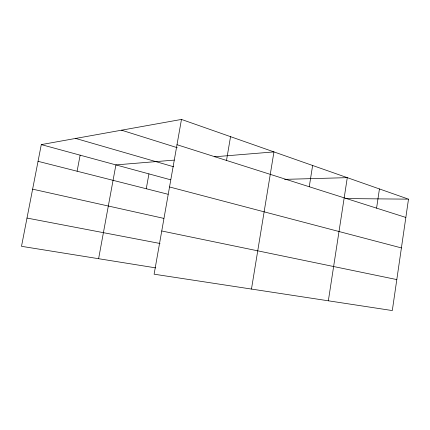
<?xml version="1.0" encoding="UTF-8"?>
<svg xmlns="http://www.w3.org/2000/svg" width="430" height="430" viewBox="0 0 430 430"><rect width="100%" height="100%" fill="white"/><g stroke="black" fill="none" stroke-linecap="round" stroke-linejoin="round"><path stroke-width="0.64" d="M408.5 199.149L392.3 310.567L154.107 274.195L181.471 119.432L408.5 199.149L345.698 198.579M376.578 208.142L379.443 188.947M328.348 300.801L347.289 177.654L284.596 179.364M309.251 186.744L312.621 165.48M251.469 289.062L273.953 151.903L214.602 156.783M226.502 160.449L230.544 136.665M146.264 188.749L148.936 173.892M98.61 258.704L115.901 164.905L174.306 160.1M77.099 171.221L80.136 155.176M181.471 119.432L41.296 144.604L21.5 246.32L155.719 267.879M26.999 218.058L160.03 243.487M161.75 230.985L396.804 279.586M32.626 189.162L163.798 218.375M38.044 161.32L168.06 194.274M169.533 186.964L401.41 247.922M41.296 144.604L170.619 179.794M75.669 138.433L173.655 166.77M121.545 130.193L177.246 147.694M176.999 144.716L405.839 217.44"/></g></svg>
